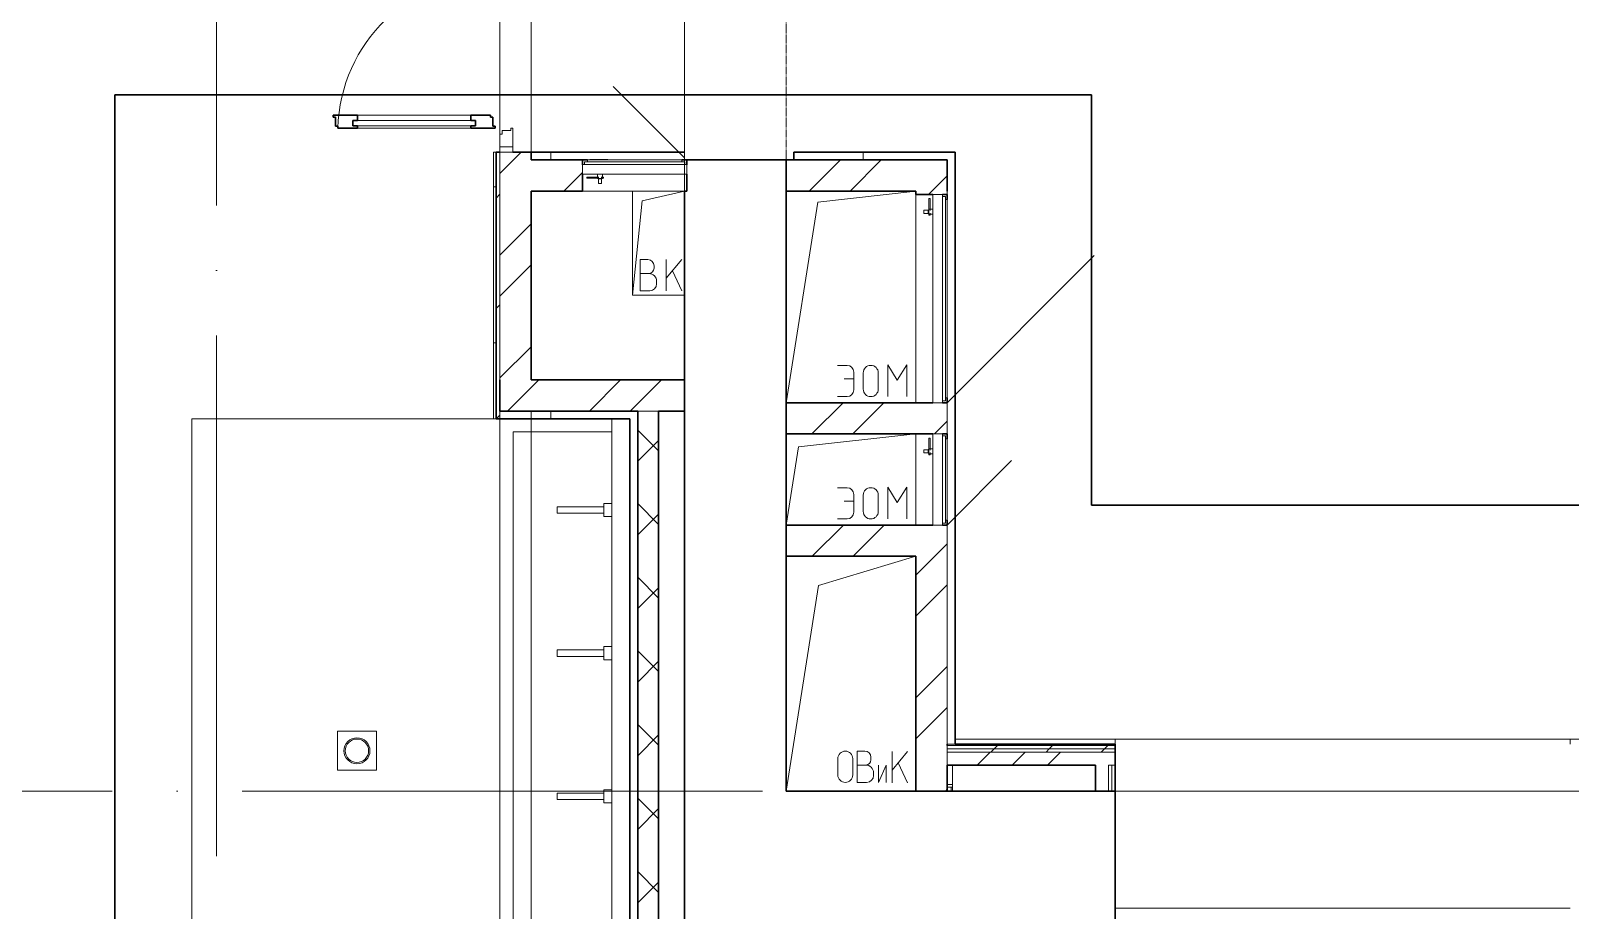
# Model space of a CAD drawing. Header units: millimetres. Extents: x -396912 to 182286, y -43638 to 41610.
# Drawn here: x -25420 to -19501, y 15915 to 19294 of the extents above; entities that cross this region are included whole.
import ezdxf

# ---------------------------------------------------------------- set-up
doc = ezdxf.new("R2010")
doc.units = ezdxf.units.MM
for name, pattern in [('ADSK_Линия сетки', [25, 20, -2.5, 0, -2.5]), ('ADSK_Сверху', [450, 300, -150]), ('Сверху', [3.96875, 2.38125, -1.5875])]:
    doc.linetypes.add(name, pattern=pattern)
for name, color, linetype, lineweight in [('Двери', 252, 'Continuous', 9), ('Линии', 7, 'Continuous', 9), ('лс', 5, 'Continuous', 30), ('Оборудование', 8, 'Continuous', 18), ('Ограждение', 252, 'Continuous', 9), ('Оси', 252, 'Continuous', 9), ('Перекрытие', 252, 'Continuous', 18), ('Сантехника', 252, 'Continuous', 9), ('Стены внутренние', 7, 'Continuous', 18), ('Стены наружные', 7, 'Continuous', 18), ('Стены штриховка', 7, 'Continuous', 9)]:
    doc.layers.add(name, color=color, linetype=linetype, lineweight=lineweight)
doc.layers.add('Двери открывание', color=7, linetype='Continuous', lineweight=9, true_color=0xc0c0c0)
doc.layers.add('Узлы', color=7, linetype='Continuous')

# ---------------------------------------------------------------- blocks, each defined once
blk = doc.blocks.new('1 этаж')
at = {"layer": 'Ограждение', "true_color": 0x636466}
h = blk.add_hatch(dxfattribs=at)
h.set_pattern_fill('FP_40', color=251, style=0, pattern_type=2)
h.set_pattern_definition([(0, (-32176.8, 94), (0, 600), []), (90, (-32176.8, 94), (-600, 4e-14), [])])
h.paths.add_polyline_path([(-29342.7, 16884.3), (-29332.7, 16884.3), (-29332.7, 17909.3), (-29342.7, 17909.3), (-29342.7, 16914.3)])
at = {"color": 251, "lineweight": 18, "true_color": 0x636466}
for p, q in [((-28807.8, 17359.3), (-28807.8, 17759.3)), ((-28607.8, 17759.3), (-28771.6, 17722.4)), ((-28771.6, 17722.4), (-28807.8, 17359.3)), ((-28748.6, 17496.5), (-28778.6, 17496.5)), ((-28778.6, 17496.5), (-28778.6, 17376.5)), ((-28725.3, 17463.1), (-28725.3, 17473.1)), ((-28618.6, 17496.5), (-28678.6, 17425)), ((-28678.6, 17376.5), (-28678.6, 17496.5)), ((-28745.3, 17443.1), (-28778.6, 17443.1)), ((-28715.3, 17403.1), (-28715.3, 17413.1)), ((-28618.6, 17376.5), (-28654.6, 17453.6)), ((-28607.8, 17359.3), (-28807.8, 17359.3)), ((-28778.6, 17376.5), (-28742, 17376.5)), ((-28018.7, 15516.6), (-28018.7, 15579.2)), ((-27961.3, 15516.6), (-27961.3, 15579.2)), ((-27914.5, 15607.9), (-27944.5, 15607.9)), ((-27944.5, 15607.9), (-27944.5, 15487.9)), ((-27891.2, 15574.6), (-27891.2, 15584.6)), ((-27750.3, 15605.9), (-27810.3, 15534.4)), ((-27810.3, 15485.9), (-27810.3, 15605.9)), ((-27911.2, 15554.6), (-27944.5, 15554.6)), ((-27881.2, 15514.6), (-27881.2, 15524.6)), ((-27862.1, 15487.9), (-27833.4, 15554.6)), ((-27862.1, 15487.9), (-27862.1, 15554.6)), ((-27833.4, 15487.9), (-27833.4, 15554.6)), ((-27750.3, 15485.9), (-27786.3, 15563)), ((-27944.5, 15487.9), (-27907.9, 15487.9))]:
    blk.add_line(p, q, dxfattribs=at)
for centre, radius, start, end in [((-28748.6, 17473.1), 23.3, 0, 90), ((-28745.3, 17463.1), 20, 270, 0), ((-28745.3, 17413.1), 30, 0, 90), ((-28742, 17403.1), 26.7, 270, 0), ((-27990, 15579.2), 28.7, 0, 180), ((-27914.5, 15584.6), 23.3, 0, 90), ((-27911.2, 15574.6), 20, 270, 0), ((-27990, 15516.6), 28.7, 180, 0), ((-27911.2, 15524.6), 30, 0, 90), ((-27907.9, 15514.6), 26.7, 270, 0)]:
    blk.add_arc(centre, radius, start, end, dxfattribs=at)
at = {"layer": 'Двери', "color": 251, "lineweight": 30, "true_color": 0x636466}
for p, q in [((-29865.7, 18051.3), (-29959.7, 18051.3)), ((-29959.7, 18051.3), (-29959.7, 18043.3)), ((-29959.7, 18043.3), (-29950.7, 18043.3)), ((-29950.7, 18043.3), (-29950.7, 18009.3)), ((-29950.7, 18009.3), (-29941.7, 18009.3)), ((-29941.7, 18009.3), (-29941.7, 18001.3)), ((-29941.7, 18001.3), (-29865.7, 18001.3)), ((-29865.7, 18031.3), (-29883.7, 18031.3)), ((-29883.7, 18031.3), (-29883.7, 18010.3)), ((-29883.7, 18010.3), (-29865.7, 18010.3)), ((-29865.7, 18051.3), (-29865.7, 18031.3)), ((-29865.7, 18010.3), (-29865.7, 18001.3)), ((-29353.7, 18051.3), (-29429.7, 18051.3)), ((-29429.7, 18051.3), (-29429.7, 18031.3)), ((-29429.7, 18031.3), (-29411.7, 18031.3)), ((-29429.7, 18010.3), (-29429.7, 18001.3)), ((-29411.7, 18010.3), (-29429.7, 18010.3)), ((-29429.7, 18001.3), (-29335.7, 18001.3)), ((-29411.7, 18031.3), (-29411.7, 18010.3)), ((-29353.7, 18043.3), (-29353.7, 18051.3)), ((-29344.7, 18043.3), (-29353.7, 18043.3)), ((-29344.7, 18009.3), (-29344.7, 18043.3)), ((-29335.7, 18009.3), (-29344.7, 18009.3)), ((-29335.7, 18001.3), (-29335.7, 18009.3))]:
    blk.add_line(p, q, dxfattribs=at)
at = {"layer": 'Двери', "color": 251, "true_color": 0x636466}
for p, q in [((-29411.7, 18031.3), (-29883.7, 18031.3)), ((-29883.7, 18031.3), (-29883.7, 18010.3)), ((-29883.7, 18010.3), (-29411.7, 18010.3)), ((-29429.7, 18051.3), (-29865.7, 18051.3)), ((-29865.7, 18001.3), (-29429.7, 18001.3)), ((-29411.7, 18010.3), (-29411.7, 18031.3)), ((-29267.7, 18001.3), (-29275.7, 18001.3)), ((-29275.7, 18001.3), (-29275.7, 17992.3)), ((-29267.7, 17929.3), (-29267.7, 18001.3)), ((-29317.7, 17978.3), (-29317.7, 17929.3)), ((-29309.7, 17978.3), (-29317.7, 17978.3)), ((-29275.7, 17992.3), (-29309.7, 17992.3)), ((-29309.7, 17992.3), (-29309.7, 17978.3)), ((-29267.7, 17929.3), (-29317.7, 17929.3)), ((-29317.7, 17929.3), (-29317.7, 17909.3)), ((-29317.7, 17929.3), (-29267.7, 17929.3)), ((-29317.7, 17909.3), (-29267.7, 17909.3)), ((-29267.7, 17909.3), (-29267.7, 17929.3))]:
    blk.add_line(p, q, dxfattribs=at)
at = {"layer": 'Двери открывание', "color": 251, "true_color": 0x636466}
blk.add_arc((-29335.7, 17983.3), 606, 90, 178.29789, dxfattribs=at)
at = {"layer": 'Линии', "color": 251, "lineweight": 18, "ltscale": 100, "true_color": 0x636466}
for p, q in [((-27718.2, 17759.3), (-28095.3, 17717.8)), ((-28217.8, 16946.6), (-28095.3, 17717.8)), ((-28019.9, 17090.1), (-27983.3, 17090.1)), ((-27957.3, 17064), (-27957.3, 16996.2)), ((-27920.7, 16998.8), (-27920.7, 17061.4)), ((-27863.3, 16998.8), (-27863.3, 17061.4)), ((-27826.8, 17092.7), (-27790.3, 17032.7)), ((-27826.8, 16970.1), (-27826.8, 17092.7)), ((-27753.8, 17092.7), (-27790.3, 17032.7)), ((-27753.8, 16970.1), (-27753.8, 17092.7)), ((-27993.8, 17037.9), (-27957.3, 17037.9)), ((-28019.9, 16970.1), (-27983.3, 16970.1)), ((-27718.2, 16826.6), (-28170.1, 16777)), ((-28217.8, 16476.6), (-28170.1, 16777)), ((-28019.9, 16620.1), (-27983.3, 16620.1)), ((-27957.3, 16594), (-27957.3, 16526.2)), ((-27920.7, 16528.8), (-27920.7, 16591.4)), ((-27863.3, 16528.8), (-27863.3, 16591.4)), ((-27826.8, 16622.7), (-27790.3, 16562.7)), ((-27826.8, 16500.1), (-27826.8, 16622.7)), ((-27753.8, 16622.7), (-27790.3, 16562.7)), ((-27753.8, 16500.1), (-27753.8, 16622.7)), ((-27993.8, 16567.9), (-27957.3, 16567.9)), ((-28019.9, 16500.1), (-27983.3, 16500.1)), ((-27718.2, 16356.6), (-28092.9, 16243.8)), ((-28217.8, 15454.3), (-28092.9, 16243.8))]:
    blk.add_line(p, q, dxfattribs=at)
at = {"layer": 'Линии', "color": 251, "linetype": 'ADSK_Сверху', "ltscale": 100, "true_color": 0x636466}
for p, q in [((-29317.7, 16914.3), (-29317.7, 11784.3)), ((-29197.7, 16914.3), (-29197.7, 11784.3))]:
    blk.add_line(p, q, dxfattribs=at)
at = {"layer": 'Линии', "color": 251, "lineweight": 18, "true_color": 0x636466}
for centre, radius, start, end in [((-27983.3, 17064), 26.1, 0, 90), ((-27892, 17061.4), 28.7, 0, 180), ((-27983.3, 16996.2), 26.1, 270, 0), ((-27892, 16998.8), 28.7, 180, 0), ((-27983.3, 16594), 26.1, 0, 90), ((-27892, 16591.4), 28.7, 0, 180), ((-27983.3, 16526.2), 26.1, 270, 0), ((-27892, 16528.8), 28.7, 180, 0)]:
    blk.add_arc(centre, radius, start, end, dxfattribs=at)
at = {"layer": 'Оборудование', "color": 251, "true_color": 0x636466}
for p, q in [((-28607.8, 17887.2), (-28882.7, 18162.1)), ((-28618.8, 17879.3), (-28980.8, 17879.3)), ((-28980.8, 17879.3), (-28980.8, 17873.8)), ((-28971.8, 17881.3), (-28971.8, 17879.3)), ((-28967.8, 17881.3), (-28971.8, 17881.3)), ((-28967.8, 17881.3), (-28907.3, 17881.3)), ((-28903.3, 17881.3), (-28907.3, 17881.3)), ((-28903.3, 17879.3), (-28903.3, 17881.3)), ((-28618.8, 17873.8), (-28618.8, 17879.3)), ((-28999.8, 17860.7), (-28999.8, 17824.3)), ((-28999.8, 17824.3), (-28599.8, 17824.3)), ((-28600.8, 17861.6), (-28998.9, 17861.6)), ((-28992.8, 17871.3), (-28992.8, 17861.6)), ((-28607.8, 17872.3), (-28991.9, 17872.3)), ((-28943, 17824.3), (-28943, 17808.4)), ((-28923.7, 17808.4), (-28923.7, 17824.3)), ((-28606.8, 17861.6), (-28606.8, 17871.3)), ((-28599.8, 17824.3), (-28599.8, 17860.7)), ((-28938.2, 17813.9), (-28984, 17813.9)), ((-28984, 17813.9), (-28984, 17808.9)), ((-28984, 17808.9), (-28938.2, 17808.9)), ((-28943, 17808.4), (-28923.7, 17808.4)), ((-28941.4, 17808.4), (-28939.5, 17806.4)), ((-28939.5, 17806.4), (-28939.5, 17788.9)), ((-28939.5, 17806.4), (-28927.2, 17806.4)), ((-28939.5, 17788.9), (-28927.2, 17788.9)), ((-28920.3, 17813.9), (-28928.5, 17813.9)), ((-28928.5, 17808.9), (-28920.3, 17808.9)), ((-28927.2, 17806.4), (-28925.3, 17808.4)), ((-28927.2, 17788.9), (-28927.2, 17806.4)), ((-28920.3, 17808.9), (-28920.3, 17813.9)), ((-27668.6, 17730.8), (-27668.6, 17684.9)), ((-27663.6, 17730.8), (-27668.6, 17730.8)), ((-27663.6, 17684.9), (-27663.6, 17730.8)), ((-27616.9, 17746.6), (-27653.2, 17746.6)), ((-27653.2, 17746.6), (-27653.2, 16946.6)), ((-27615.9, 16947.5), (-27615.9, 17745.7)), ((-27606.2, 17739.6), (-27615.9, 17739.6)), ((-27605.2, 16954.6), (-27605.2, 17738.7)), ((-27598.2, 17727.6), (-27603.7, 17727.6)), ((-27598.2, 16965.6), (-27598.2, 17727.6)), ((-27671.1, 17686.2), (-27688.6, 17686.2)), ((-27688.6, 17686.2), (-27688.6, 17674)), ((-27688.6, 17674), (-27671.1, 17674)), ((-27669.1, 17688.2), (-27671.1, 17686.2)), ((-27671.1, 17686.2), (-27671.1, 17674)), ((-27671.1, 17674), (-27669.1, 17672)), ((-27653.2, 17689.8), (-27669.1, 17689.8)), ((-27669.1, 17689.8), (-27669.1, 17670.5)), ((-27669.1, 17670.5), (-27653.2, 17670.5)), ((-27668.6, 17675.3), (-27668.6, 17667)), ((-27668.6, 17667), (-27663.6, 17667)), ((-27663.6, 17667), (-27663.6, 17675.3)), ((-27598.2, 16946.6), (-27032.6, 17512.3)), ((-27653.2, 16946.6), (-27616.9, 16946.6)), ((-27615.9, 16953.6), (-27606.2, 16953.6)), ((-27603.7, 16965.6), (-27598.2, 16965.6)), ((-27668.6, 16810.8), (-27668.6, 16764.9)), ((-27663.6, 16810.8), (-27668.6, 16810.8)), ((-27663.6, 16764.9), (-27663.6, 16810.8)), ((-27616.9, 16826.6), (-27653.2, 16826.6)), ((-27653.2, 16826.6), (-27653.2, 16476.6)), ((-27615.9, 16477.5), (-27615.9, 16825.7)), ((-27606.2, 16819.6), (-27615.9, 16819.6)), ((-27605.2, 16484.6), (-27605.2, 16818.7)), ((-27671.1, 16766.2), (-27688.6, 16766.2)), ((-27688.6, 16766.2), (-27688.6, 16754)), ((-27688.6, 16754), (-27671.1, 16754)), ((-27669.1, 16768.2), (-27671.1, 16766.2)), ((-27671.1, 16766.2), (-27671.1, 16754)), ((-27671.1, 16754), (-27669.1, 16752)), ((-27653.2, 16769.8), (-27669.1, 16769.8)), ((-27669.1, 16769.8), (-27669.1, 16750.5)), ((-27669.1, 16750.5), (-27653.2, 16750.5)), ((-27668.6, 16755.3), (-27668.6, 16747)), ((-27663.6, 16747), (-27663.6, 16755.3)), ((-27598.2, 16807.6), (-27603.7, 16807.6)), ((-27598.2, 16495.6), (-27598.2, 16807.6)), ((-27668.6, 16747), (-27663.6, 16747)), ((-27598.2, 16476.6), (-27350.8, 16724.1)), ((-27653.2, 16476.6), (-27616.9, 16476.6)), ((-27615.9, 16483.6), (-27606.2, 16483.6)), ((-27605, 16504.6), (-27606.2, 16504.6)), ((-27606.2, 16504.6), (-27605, 16504.6)), ((-27603.7, 16495.6), (-27598.2, 16495.6))]:
    blk.add_line(p, q, dxfattribs=at)
for points, knots in [([(-28998.9, 17861.6), (-28999, 17861.6), (-28999.1, 17861.6), (-28999.3, 17861.5), (-28999.4, 17861.4), (-28999.6, 17861.3), (-28999.7, 17861.1), (-28999.8, 17860.9), (-28999.8, 17860.7), (-28999.8, 17860.7)], [0, 0, 0, 0, 0.166667, 0.25, 0.333333, 0.5, 0.666667, 0.833333, 1, 1, 1, 1]), ([(-28991.9, 17872.3), (-28992, 17872.3), (-28992.1, 17872.3), (-28992.3, 17872.2), (-28992.4, 17872.1), (-28992.5, 17872.1), (-28992.6, 17871.9), (-28992.7, 17871.8), (-28992.8, 17871.6), (-28992.8, 17871.4), (-28992.8, 17871.3)], [0, 0, 0, 0, 0.166667, 0.25, 0.333333, 0.416667, 0.541667, 0.666667, 0.833333, 1, 1, 1, 1]), ([(-28980.8, 17873.8), (-28980.8, 17873.7), (-28980.9, 17873.5), (-28981, 17873.2), (-28981, 17873), (-28981.2, 17872.9), (-28981.3, 17872.7), (-28981.4, 17872.6), (-28981.6, 17872.5), (-28981.8, 17872.4), (-28982, 17872.3), (-28982.2, 17872.3), (-28982.4, 17872.3)], [0, 0, 0, 0, 0.166667, 0.25, 0.333333, 0.416667, 0.5, 0.583333, 0.666667, 0.75, 0.833333, 1, 1, 1, 1]), ([(-28617.3, 17872.3), (-28617.4, 17872.3), (-28617.6, 17872.3), (-28617.9, 17872.4), (-28618.1, 17872.5), (-28618.2, 17872.6), (-28618.4, 17872.7), (-28618.5, 17872.9), (-28618.6, 17873), (-28618.7, 17873.2), (-28618.8, 17873.5), (-28618.8, 17873.7), (-28618.8, 17873.8)], [-1, -1, -1, -1, -0.833333, -0.75, -0.666667, -0.583333, -0.5, -0.416667, -0.333333, -0.25, -0.166667, 0, 0, 0, 0]), ([(-28606.8, 17871.3), (-28606.8, 17871.4), (-28606.9, 17871.6), (-28607, 17871.8), (-28607.1, 17871.9), (-28607.2, 17872.1), (-28607.3, 17872.1), (-28607.4, 17872.2), (-28607.6, 17872.3), (-28607.7, 17872.3), (-28607.8, 17872.3)], [-1, -1, -1, -1, -0.833333, -0.666667, -0.541667, -0.416667, -0.333333, -0.25, -0.166667, 0, 0, 0, 0]), ([(-28599.8, 17860.7), (-28599.8, 17860.7), (-28599.9, 17860.9), (-28600, 17861.1), (-28600.1, 17861.3), (-28600.3, 17861.4), (-28600.4, 17861.5), (-28600.6, 17861.6), (-28600.7, 17861.6), (-28600.8, 17861.6)], [-1, -1, -1, -1, -0.833333, -0.666667, -0.5, -0.333333, -0.25, -0.166667, 0, 0, 0, 0]), ([(-27615.9, 17745.7), (-27615.9, 17745.8), (-27616, 17745.9), (-27616, 17746), (-27616.1, 17746.2), (-27616.2, 17746.3), (-27616.4, 17746.5), (-27616.6, 17746.6), (-27616.8, 17746.6), (-27616.9, 17746.6)], [0, 0, 0, 0, 0.166667, 0.25, 0.333333, 0.5, 0.666667, 0.833333, 1, 1, 1, 1]), ([(-27605.2, 17738.7), (-27605.2, 17738.7), (-27605.3, 17738.9), (-27605.3, 17739), (-27605.4, 17739.1), (-27605.4, 17739.3), (-27605.6, 17739.4), (-27605.7, 17739.5), (-27605.9, 17739.6), (-27606.1, 17739.6), (-27606.2, 17739.6)], [0, 0, 0, 0, 0.166667, 0.25, 0.333333, 0.416667, 0.541667, 0.666667, 0.833333, 1, 1, 1, 1]), ([(-27603.7, 17727.6), (-27603.8, 17727.6), (-27604, 17727.6), (-27604.3, 17727.7), (-27604.5, 17727.8), (-27604.6, 17727.9), (-27604.8, 17728.1), (-27604.9, 17728.2), (-27605, 17728.4), (-27605.1, 17728.6), (-27605.2, 17728.8), (-27605.2, 17729), (-27605.2, 17729.1)], [0, 0, 0, 0, 0.166667, 0.25, 0.333333, 0.416667, 0.5, 0.583333, 0.666667, 0.75, 0.833333, 1, 1, 1, 1]), ([(-27616.9, 16946.6), (-27616.8, 16946.6), (-27616.6, 16946.6), (-27616.4, 16946.7), (-27616.2, 16946.9), (-27616.1, 16947), (-27616, 16947.2), (-27616, 16947.3), (-27615.9, 16947.4), (-27615.9, 16947.5)], [-1, -1, -1, -1, -0.833333, -0.666667, -0.5, -0.333333, -0.25, -0.166667, 0, 0, 0, 0]), ([(-27606.2, 16953.6), (-27606.1, 16953.6), (-27605.9, 16953.6), (-27605.7, 16953.7), (-27605.6, 16953.8), (-27605.4, 16954), (-27605.4, 16954.1), (-27605.3, 16954.2), (-27605.3, 16954.4), (-27605.2, 16954.5), (-27605.2, 16954.6)], [-1, -1, -1, -1, -0.833333, -0.666667, -0.541667, -0.416667, -0.333333, -0.25, -0.166667, 0, 0, 0, 0]), ([(-27605.2, 16964.1), (-27605.2, 16964.2), (-27605.2, 16964.4), (-27605.1, 16964.7), (-27605, 16964.8), (-27604.9, 16965), (-27604.8, 16965.2), (-27604.6, 16965.3), (-27604.5, 16965.4), (-27604.3, 16965.5), (-27604, 16965.6), (-27603.8, 16965.6), (-27603.7, 16965.6)], [-1, -1, -1, -1, -0.833333, -0.75, -0.666667, -0.583333, -0.5, -0.416667, -0.333333, -0.25, -0.166667, 0, 0, 0, 0]), ([(-27615.9, 16825.7), (-27615.9, 16825.8), (-27616, 16825.9), (-27616, 16826), (-27616.1, 16826.2), (-27616.2, 16826.3), (-27616.4, 16826.5), (-27616.6, 16826.6), (-27616.8, 16826.6), (-27616.9, 16826.6)], [0, 0, 0, 0, 0.166667, 0.25, 0.333333, 0.5, 0.666667, 0.833333, 1, 1, 1, 1]), ([(-27605.2, 16818.7), (-27605.2, 16818.7), (-27605.3, 16818.9), (-27605.3, 16819), (-27605.4, 16819.1), (-27605.4, 16819.3), (-27605.6, 16819.4), (-27605.7, 16819.5), (-27605.9, 16819.6), (-27606.1, 16819.6), (-27606.2, 16819.6)], [0, 0, 0, 0, 0.166667, 0.25, 0.333333, 0.416667, 0.541667, 0.666667, 0.833333, 1, 1, 1, 1]), ([(-27603.7, 16807.6), (-27603.8, 16807.6), (-27604, 16807.6), (-27604.3, 16807.7), (-27604.5, 16807.8), (-27604.6, 16807.9), (-27604.8, 16808.1), (-27604.9, 16808.2), (-27605, 16808.4), (-27605.1, 16808.6), (-27605.2, 16808.8), (-27605.2, 16809), (-27605.2, 16809.1)], [0, 0, 0, 0, 0.166667, 0.25, 0.333333, 0.416667, 0.5, 0.583333, 0.666667, 0.75, 0.833333, 1, 1, 1, 1]), ([(-27616.9, 16476.6), (-27616.8, 16476.6), (-27616.6, 16476.6), (-27616.4, 16476.7), (-27616.2, 16476.9), (-27616.1, 16477), (-27616, 16477.2), (-27616, 16477.3), (-27615.9, 16477.4), (-27615.9, 16477.5)], [-1, -1, -1, -1, -0.833333, -0.666667, -0.5, -0.333333, -0.25, -0.166667, 0, 0, 0, 0]), ([(-27606.2, 16483.6), (-27606.1, 16483.6), (-27605.9, 16483.6), (-27605.7, 16483.7), (-27605.6, 16483.8), (-27605.4, 16484), (-27605.4, 16484.1), (-27605.3, 16484.2), (-27605.3, 16484.4), (-27605.2, 16484.5), (-27605.2, 16484.6)], [-1, -1, -1, -1, -0.833333, -0.666667, -0.541667, -0.416667, -0.333333, -0.25, -0.166667, 0, 0, 0, 0]), ([(-27605.2, 16494.1), (-27605.2, 16494.2), (-27605.2, 16494.4), (-27605.1, 16494.7), (-27605, 16494.8), (-27604.9, 16495), (-27604.8, 16495.2), (-27604.6, 16495.3), (-27604.5, 16495.4), (-27604.3, 16495.5), (-27604, 16495.6), (-27603.8, 16495.6), (-27603.7, 16495.6)], [-1, -1, -1, -1, -0.833333, -0.75, -0.666667, -0.583333, -0.5, -0.416667, -0.333333, -0.25, -0.166667, 0, 0, 0, 0])]:
    blk.add_open_spline(points, degree=3, knots=knots, dxfattribs=at)
at = {"layer": 'Ограждение', "color": 251, "true_color": 0x636466}
for p, q in [((-29342.7, 17909.3), (-29332.7, 17909.3)), ((-29342.7, 17909.3), (-29342.7, 16884.3)), ((-29332.7, 16884.3), (-29342.7, 16884.3)), ((-27568.2, 15654.3), (-13582.8, 15654.3)), ((-26952.8, 15634.3), (-26952.8, 15654.3)), ((-26952.8, 15654.3), (-25202.8, 15654.3)), ((-25202.8, 15654.3), (-25202.8, 15634.3)), ((-27578.2, 15454.3), (-27578.2, 15554.3)), ((-27578.2, 15479.3), (-27598.2, 15479.3)), ((-27598.2, 15469.3), (-27583.2, 15469.3)), ((-26952.8, 15454.3), (-25202.8, 15454.3)), ((-26952.8, 15004.3), (-25202.8, 15004.3))]:
    blk.add_line(p, q, dxfattribs=at)
at = {"layer": 'Оси', "color": 251, "linetype": 'ADSK_Линия сетки', "ltscale": 100, "true_color": 0x636466}
for p, q in [((-30407.8, 32204.9), (-30407.8, -33771.9)), ((-28607.8, 32204.9), (-28607.8, -33771.9)), ((-807.8, 15454.3), (-72530.1, 15454.3))]:
    blk.add_line(p, q, dxfattribs=at)
at = {"layer": 'Перекрытие', "color": 251, "ltscale": 100, "true_color": 0x636466}
for p, q in [((-28807.8, 17359.3), (-28807.8, 17759.3)), ((-28607.8, 17359.3), (-28807.8, 17359.3)), ((-30502.7, 16884.3), (-29342.7, 16884.3)), ((-30502.7, 11784.3), (-30502.7, 16884.3)), ((-29942.6, 15684.3), (-29792.6, 15684.3)), ((-29942.6, 15684.3), (-29942.6, 15534.3)), ((-29792.6, 15534.3), (-29792.6, 15684.3)), ((-29942.6, 15534.3), (-29792.6, 15534.3))]:
    blk.add_line(p, q, dxfattribs=at)
at = {"layer": 'Сантехника', "color": 251, "true_color": 0x636466}
for p, q in [((-29317.7, 16884.3), (-29317.7, 11784.3)), ((-28887.8, 16884.3), (-28887.8, 11784.3)), ((-29267.6, 16834.3), (-28887.8, 16834.3)), ((-29267.6, 11834.3), (-29267.6, 16834.3)), ((-28917.8, 16546.8), (-29097.8, 16546.8)), ((-29097.8, 16546.8), (-29097.8, 16521.8)), ((-29097.8, 16521.8), (-28917.8, 16521.8)), ((-28887.8, 16559.3), (-28917.8, 16559.3)), ((-28917.8, 16559.3), (-28917.8, 16509.3)), ((-28917.8, 16509.3), (-28887.8, 16509.3)), ((-28917.8, 15996.8), (-29097.8, 15996.8)), ((-29097.8, 15996.8), (-29097.8, 15971.8)), ((-28887.8, 16009.3), (-28917.8, 16009.3)), ((-28917.8, 16009.3), (-28917.8, 15959.3)), ((-29097.8, 15971.8), (-28917.8, 15971.8)), ((-28917.8, 15959.3), (-28887.8, 15959.3)), ((-28887.8, 15459.3), (-28917.8, 15459.3)), ((-28917.8, 15459.3), (-28917.8, 15409.3)), ((-28917.8, 15446.8), (-29097.8, 15446.8)), ((-29097.8, 15446.8), (-29097.8, 15421.8)), ((-29097.8, 15421.8), (-28917.8, 15421.8)), ((-28917.8, 15409.3), (-28887.8, 15409.3))]:
    blk.add_line(p, q, dxfattribs=at)
for radius, start, end in [(50, 0, 180), (45, 0, 180), (50, 180, 0), (45, 180, 0)]:
    blk.add_arc((-29867.6, 15609.3), radius, start, end, dxfattribs=at)
at = {"layer": 'Стены внутренние', "color": 251, "true_color": 0x636466}
for p, q in [((-28607.8, 17871.6), (-28607.8, 17879.3)), ((-28607.8, 17759.3), (-28607.8, 17824.3))]:
    blk.add_line(p, q, dxfattribs=at)
at = {"layer": 'Стены внутренние', "color": 251, "lineweight": 30, "true_color": 0x636466}
for p, q in [((-28599.8, 17879.3), (-28599.8, 17860.9)), ((-28599.8, 17824.3), (-28599.8, 17759.3)), ((-28599.8, 17759.3), (-28607.8, 17759.3)), ((-28607.8, 17759.3), (-28607.8, 17034.3)), ((-28217.8, 16946.6), (-28217.8, 17759.3)), ((-28607.8, 16914.3), (-28607.8, 15454.3)), ((-28217.8, 16476.6), (-28217.8, 16826.6)), ((-28217.8, 15454.3), (-28217.8, 16356.6)), ((-28607.8, 15454.3), (-28607.8, 14315.3)), ((-27718.2, 15454.3), (-28217.8, 15454.3)), ((-27027.8, 15454.3), (-27598.2, 15454.3)), ((-26952.8, 14904.3), (-26952.8, 15454.3))]:
    blk.add_line(p, q, dxfattribs=at)
at = {"layer": 'Стены наружные', "color": 251, "true_color": 0x636466}
for p, q in [((-29197.7, 19609.3), (-29197.7, 17909.3)), ((-29317.7, 17978.3), (-29317.7, 19540.3)), ((-28607.8, 17759.3), (-28999.8, 17759.3)), ((-27718.2, 16946.6), (-27718.2, 17746.6)), ((-27718.2, 16476.6), (-27718.2, 16826.6)), ((-27583.2, 15469.3), (-27578.2, 15469.3)), ((-27583.2, 15469.3), (-27583.2, 15454.3))]:
    blk.add_line(p, q, dxfattribs=at)
at = {"layer": 'Стены наружные', "color": 251, "lineweight": 30, "true_color": 0x636466}
for p, q in [((-29317.7, 17909.3), (-29332.7, 17909.3)), ((-29332.7, 17909.3), (-29332.7, 16884.3)), ((-28607.8, 17909.3), (-29267.7, 17909.3)), ((-29197.7, 17879.3), (-29197.7, 17909.3)), ((-29197.7, 17879.3), (-28980.8, 17879.3)), ((-28999.8, 17860.9), (-28999.8, 17879.3)), ((-28618.8, 17879.3), (-28607.8, 17879.3)), ((-28217.8, 17879.3), (-28217.8, 17759.3)), ((-28217.8, 17879.3), (-27598.2, 17879.3)), ((-27568.2, 17909.3), (-28187.8, 17909.3)), ((-28187.8, 17909.3), (-28187.8, 17879.3)), ((-27598.2, 17759.3), (-27598.2, 17879.3)), ((-27568.2, 15634.3), (-27568.2, 17909.3)), ((-28999.8, 17759.3), (-28999.8, 17824.3)), ((-29197.7, 17759.3), (-28999.8, 17759.3)), ((-29197.7, 17034.3), (-29197.7, 17759.3)), ((-28217.8, 17759.3), (-27718.2, 17759.3)), ((-27718.2, 17759.3), (-27718.2, 17746.6)), ((-27718.2, 17746.6), (-27653.2, 17746.6)), ((-27616.6, 17746.6), (-27598.2, 17746.6)), ((-27598.2, 17746.6), (-27598.2, 17727.6)), ((-29317.7, 17034.3), (-29317.7, 16914.3)), ((-28607.8, 17034.3), (-29197.7, 17034.3)), ((-28607.8, 16914.3), (-28607.8, 17034.3)), ((-27653.2, 16946.6), (-28217.8, 16946.6)), ((-28217.8, 16946.6), (-28217.8, 16826.6)), ((-27598.2, 16946.6), (-27616.6, 16946.6)), ((-27598.2, 16965.6), (-27598.2, 16946.6)), ((-29332.7, 16884.3), (-28817.8, 16884.3)), ((-29317.7, 16914.3), (-28787.8, 16914.3)), ((-28817.8, 16884.3), (-28817.8, 11784.3)), ((-28787.8, 16914.3), (-28787.8, 11754.3)), ((-28707.8, 16914.3), (-28607.8, 16914.3)), ((-28707.8, 11754.3), (-28707.8, 16914.3)), ((-28217.8, 16826.6), (-27653.2, 16826.6)), ((-27616.6, 16826.6), (-27598.2, 16826.6)), ((-27598.2, 16826.6), (-27598.2, 16807.6)), ((-27653.2, 16476.6), (-28217.8, 16476.6)), ((-28217.8, 16476.6), (-28217.8, 16356.6)), ((-27598.2, 16476.6), (-27616.6, 16476.6)), ((-27598.2, 16495.6), (-27598.2, 16476.6)), ((-28217.8, 16356.6), (-27718.2, 16356.6)), ((-27718.2, 16356.6), (-27718.2, 15454.3)), ((-27598.2, 15634.3), (-27598.2, 15629.3)), ((-26952.8, 15634.3), (-27568.2, 15634.3)), ((-26952.8, 15454.3), (-26952.8, 15634.3)), ((-27598.2, 15454.3), (-27598.2, 15554.3)), ((-27598.2, 15554.3), (-27027.8, 15554.3)), ((-27027.8, 15554.3), (-27027.8, 15454.3)), ((-27718.2, 15454.3), (-27598.2, 15454.3)), ((-27027.8, 15454.3), (-26952.8, 15454.3))]:
    blk.add_line(p, q, dxfattribs=at)
at = {"layer": 'Стены наружные', "color": 251, "linetype": 'Continuous', "lineweight": 9, "true_color": 0x636466}
for p, q in [((-29317.7, 17827.8), (-29236.2, 17909.3)), ((-29121.8, 17879.3), (-29121.8, 17909.3)), ((-28129, 17759.3), (-28009, 17879.3)), ((-27971.8, 17759.3), (-27851.8, 17879.3)), ((-27921.8, 17879.3), (-27921.8, 17909.3)), ((-29071.9, 17759.3), (-28999.8, 17831.3)), ((-27657.5, 17759.3), (-27598.2, 17818.6)), ((-27670.2, 17746.6), (-27657.5, 17759.3)), ((-29332.7, 17732.4), (-29317.7, 17747.4)), ((-29317.7, 17513.5), (-29197.7, 17633.5)), ((-29317.7, 17356.4), (-29197.7, 17476.4)), ((-29332.7, 17308.1), (-29317.7, 17323.1)), ((-29317.7, 17042), (-29197.7, 17162)), ((-29288.3, 16914.3), (-29168.3, 17034.3)), ((-28974, 16914.3), (-28854, 17034.3)), ((-28816.8, 16914.3), (-28696.8, 17034.3)), ((-28118.7, 16826.6), (-27998.7, 16946.6)), ((-27961.6, 16826.6), (-27841.6, 16946.6)), ((-29332.3, 16884.3), (-29317.7, 16898.9)), ((-29121.8, 16884.3), (-29121.8, 16914.3)), ((-27647.3, 16826.6), (-27598.2, 16875.6)), ((-28707.8, 16761.8), (-28787.8, 16841.8)), ((-28787.8, 16721.6), (-28707.8, 16801.6)), ((-28707.8, 16479), (-28787.8, 16559)), ((-28787.8, 16438.8), (-28707.8, 16518.8)), ((-28117.3, 16356.6), (-27997.3, 16476.6)), ((-27960.1, 16356.6), (-27840.1, 16476.6)), ((-27718.2, 16284.2), (-27598.2, 16404.2)), ((-28707.8, 16196.1), (-28787.8, 16276.1)), ((-28787.8, 16155.9), (-28707.8, 16235.9)), ((-27718.2, 16127), (-27598.2, 16247)), ((-28707.8, 15913.3), (-28787.8, 15993.3)), ((-28787.8, 15873.1), (-28707.8, 15953.1)), ((-27718.2, 15812.7), (-27598.2, 15932.7)), ((-27718.2, 15655.6), (-27598.2, 15775.6)), ((-28707.8, 15630.4), (-28787.8, 15710.4)), ((-28787.8, 15590.3), (-28707.8, 15670.3)), ((-27417.8, 15616.8), (-27405.3, 15629.3)), ((-27205.7, 15616.8), (-27193.2, 15629.3)), ((-27193.2, 15629.3), (-27188.2, 15634.3)), ((-26993.5, 15616.8), (-26981, 15629.3)), ((-27483, 15554.3), (-27433, 15604.3)), ((-27430.3, 15604.3), (-27417.8, 15616.8)), ((-27348.1, 15554.3), (-27298.1, 15604.3)), ((-27218.2, 15604.3), (-27205.7, 15616.8)), ((-27213.1, 15554.3), (-27163.1, 15604.3)), ((-27006, 15604.3), (-26993.5, 15616.8)), ((-27605.2, 15454.3), (-27598.2, 15461.2)), ((-28707.8, 15347.6), (-28787.8, 15427.6)), ((-28787.8, 15307.4), (-28707.8, 15387.4)), ((-28707.8, 15064.8), (-28787.8, 15144.8)), ((-28787.8, 15024.6), (-28707.8, 15104.6))]:
    blk.add_line(p, q, dxfattribs=at)
at = {"layer": 'Стены штриховка', "color": 251, "true_color": 0x636466}
for p, q in [((-29317.7, 17034.3), (-29317.7, 17909.3)), ((-27598.2, 17746.6), (-27598.2, 17759.3)), ((-27598.2, 16826.6), (-27598.2, 16946.6)), ((-29317.7, 16914.3), (-29317.7, 16884.3)), ((-28707.8, 16914.3), (-28787.8, 16914.3)), ((-27598.2, 15634.3), (-27598.2, 16476.6)), ((-27598.2, 15634.3), (-27568.2, 15634.3)), ((-27598.2, 15629.3), (-26952.8, 15629.3)), ((-27598.2, 15629.3), (-27598.2, 15554.3)), ((-26952.8, 15629.3), (-27598.2, 15629.3)), ((-26952.8, 15616.8), (-27598.2, 15616.8)), ((-26952.8, 15604.3), (-27598.2, 15604.3)), ((-26977.8, 15454.3), (-26977.8, 15554.3)), ((-26952.8, 15554.3), (-26977.8, 15554.3)), ((-26965.3, 15454.3), (-26965.3, 15554.3))]:
    blk.add_line(p, q, dxfattribs=at)
at = {"layer": 'Узлы', "color": 251, "linetype": 'Сверху', "lineweight": 9, "true_color": 0x636466}
for p, q in [((-28607.8, 19609.3), (-28607.8, 17879.3)), ((-28217.8, 17879.3), (-28217.8, 19609.3))]:
    blk.add_line(p, q, dxfattribs=at)
at = {"layer": 'Узлы', "color": 251, "lineweight": 30, "true_color": 0x636466}
blk.add_line((-28607.8, 17879.3), (-28217.8, 17879.3), dxfattribs=at)

msp = doc.modelspace()

# ---------------------------------------------------------------- linework, layer by layer
at = {"layer": 'лс', "color": 104}
for p, q in [((-25096.3, 19047.9), (-25096.3, -11913)), ((-25096.3, 19047.9), (-21341.6, 19047.9)), ((-21341.6, 17471.6), (-21341.6, 19047.9)), ((-2837, 17471.6), (-21341.6, 17471.6))]:
    msp.add_line(p, q, dxfattribs=at)

# ---------------------------------------------------------------- block references
msp.add_blockref('1 этаж', (5702.1, 918.2))

doc.saveas('drawing.dxf')
